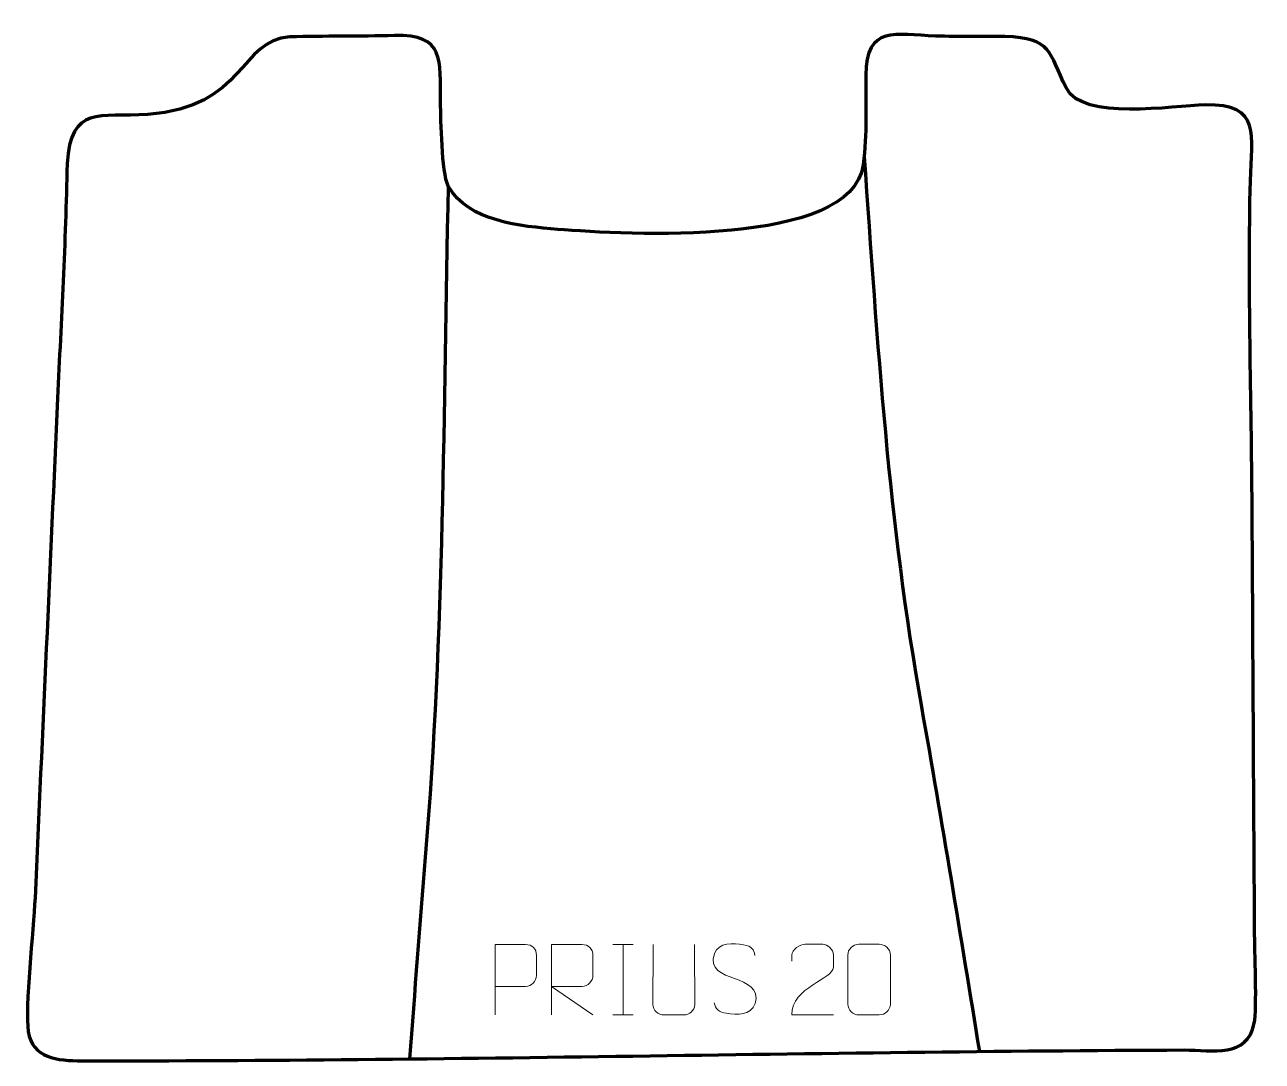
# Model space of a CAD drawing. Header units: millimetres. Extents: x -491 to -53, y 326 to 693.
import ezdxf

# ---------------------------------------------------------------- set-up
doc = ezdxf.new("R2010")
doc.units = ezdxf.units.MM
doc.header["$MEASUREMENT"] = 0
doc.layers.add('layer 2', color=7, linetype='Continuous')
doc.layers.add('layer 3', color=7, linetype='Continuous')

msp = doc.modelspace()

# ---------------------------------------------------------------- linework, layer by layer
at = {"layer": 'layer 2', "color": 142, "lineweight": 158}
for points in [[(-193.7654, 646.4403), (-189.0983, 580.2342), (-185.2012, 517.0788), (-173.488, 451.4915), (-173.488, 451.4915), (-166.2331, 410.8686), (-159.6288, 370.1312), (-152.9334, 329.4134)], [(-341.148, 635.8614), (-342.8892, 556.012), (-342.6264, 478.0526), (-349.2602, 398.2456), (-349.2602, 398.2456), (-351.24, 374.4278), (-353.0394, 350.5964), (-354.8085, 326.7622)]]:
    msp.add_open_spline(points, degree=3, knots=[0, 0, 0, 0, 0.33333333, 0.33333333, 0.33333333, 0.33333333, 1, 1, 1, 1], dxfattribs=at)
at = {"layer": 'layer 3', "color": 242, "lineweight": 158}
msp.add_open_spline([(-487.5398, 383.7217), (-484.8736, 442.7649), (-482.2079, 501.8082), (-479.5421, 560.8514), (-479.5421, 560.8514), (-478.2946, 588.4797), (-476.6637, 616.1219), (-476.1784, 643.7717), (-476.1784, 643.7717), (-474.7933, 664.854), (-464.8808, 660.0916), (-447.6481, 661.3195), (-447.6481, 661.3195), (-412.807, 663.8023), (-415.1858, 687.903), (-397.2531, 688.7477), (-397.2531, 688.7477), (-384.9377, 689.159), (-372.6192, 688.8874), (-360.1723, 689.2378), (-360.1723, 689.2378), (-342.2904, 689.7412), (-344.0419, 680.6571), (-343.8486, 665.6224), (-343.8486, 665.6224), (-343.732, 659.1396), (-343.486, 641.0718), (-341.148, 635.8614), (-341.148, 635.8614), (-333.8827, 623.3111), (-315.4307, 621.682), (-302.3248, 620.5899), (-302.3248, 620.5899), (-278.4591, 618.7668), (-198.2367, 614.0029), (-194.0906, 643.4618), (-194.0906, 643.4618), (-192.672, 655.1409), (-193.3006, 663.7454), (-193.2121, 675.1824), (-193.2121, 675.1824), (-193.0736, 693.0775), (-182.7275, 689.5178), (-168.4787, 689.0675), (-168.4787, 689.0675), (-159.9914, 688.7993), (-152.3218, 688.8711), (-143.877, 688.9319), (-143.877, 688.9319), (-127.1764, 688.2897), (-128.4225, 683.4745), (-122.1096, 670.5971), (-122.1096, 670.5971), (-116.4302, 659.0116), (-84.5759, 664.3969), (-72.9499, 664.6664), (-72.9499, 664.6664), (-52.7278, 665.1352), (-56.5261, 653.877), (-56.9268, 637.7877), (-56.9268, 637.7877), (-57.8749, 599.7339), (-56.5263, 560.3158), (-56.3071, 522.1337), (-56.3071, 522.1337), (-56.0206, 472.1732), (-55.7335, 422.2128), (-55.4467, 372.2523), (-55.4467, 372.2523), (-55.405, 365.435), (-54.5301, 344.4621), (-55.557, 339.3863), (-55.557, 339.3863), (-58.0779, 326.9259), (-70.3147, 329.971), (-80.3692, 329.9367), (-80.3692, 329.9367), (-211.7017, 329.4881), (-339.7925, 325.9451), (-470.8301, 326.1026), (-470.8301, 326.1026), (-479.5775, 326.1131), (-488.5379, 327.0748), (-489.9154, 336.4335), (-489.9154, 336.4335), (-491.1745, 344.9887), (-488.0448, 372.4127), (-487.5398, 383.7217)], degree=3, knots=[0, 0, 0, 0, 0.04347826, 0.04347826, 0.04347826, 0.04347826, 0.08695652, 0.08695652, 0.08695652, 0.08695652, 0.13043478, 0.13043478, 0.13043478, 0.13043478, 0.17391304, 0.17391304, 0.17391304, 0.17391304, 0.2173913, 0.2173913, 0.2173913, 0.2173913, 0.26086957, 0.26086957, 0.26086957, 0.26086957, 0.30434783, 0.30434783, 0.30434783, 0.30434783, 0.34782609, 0.34782609, 0.34782609, 0.34782609, 0.39130435, 0.39130435, 0.39130435, 0.39130435, 0.43478261, 0.43478261, 0.43478261, 0.43478261, 0.47826087, 0.47826087, 0.47826087, 0.47826087, 0.52173913, 0.52173913, 0.52173913, 0.52173913, 0.56521739, 0.56521739, 0.56521739, 0.56521739, 0.60869565, 0.60869565, 0.60869565, 0.60869565, 0.65217391, 0.65217391, 0.65217391, 0.65217391, 0.69565217, 0.69565217, 0.69565217, 0.69565217, 0.73913043, 0.73913043, 0.73913043, 0.73913043, 0.7826087, 0.7826087, 0.7826087, 0.7826087, 0.82608696, 0.82608696, 0.82608696, 0.82608696, 0.86956522, 0.86956522, 0.86956522, 0.86956522, 0.91304348, 0.91304348, 0.91304348, 0.91304348, 1, 1, 1, 1], dxfattribs=at)
at = {"layer": 'layer 3', "color": 250, "lineweight": 9}
for points, knots in [([(-324.5374, 342.3424), (-324.5374, 342.3424), (-324.5374, 367.296), (-324.5374, 367.296), (-324.5374, 367.296), (-320.9424, 367.296), (-317.3471, 367.296), (-313.7517, 367.296), (-313.7517, 367.296), (-311.4265, 367.2581), (-309.8691, 365.768), (-309.8733, 363.4019), (-309.8733, 363.4019), (-309.8737, 361.3662), (-309.8737, 358.3069), (-309.8733, 356.2709), (-309.8733, 356.2709), (-309.8798, 354.3955), (-311.692, 352.4536), (-313.7016, 352.4345), (-313.7016, 352.4345), (-313.7016, 352.4345), (-324.5374, 352.4345), (-324.5374, 352.4345)], [0, 0, 0, 0, 0.14285714, 0.14285714, 0.14285714, 0.14285714, 0.28571429, 0.28571429, 0.28571429, 0.28571429, 0.42857143, 0.42857143, 0.42857143, 0.42857143, 0.57142857, 0.57142857, 0.57142857, 0.57142857, 0.71428571, 0.71428571, 0.71428571, 0.71428571, 1, 1, 1, 1]), ([(-304.5373, 342.3424), (-304.5373, 342.3424), (-304.5373, 367.2959), (-304.5373, 367.2959), (-304.5373, 367.2959), (-300.9425, 367.2959), (-297.347, 367.2959), (-293.7518, 367.2959), (-293.7518, 367.2959), (-291.4265, 367.2582), (-289.8692, 365.7682), (-289.8733, 363.4018), (-289.8733, 363.4018), (-289.8737, 361.3663), (-289.8737, 358.3069), (-289.8733, 356.2709), (-289.8733, 356.2709), (-289.8798, 354.3954), (-291.6921, 352.4536), (-293.7016, 352.4345), (-293.7016, 352.4345), (-293.7016, 352.4345), (-304.5373, 352.4345), (-304.5373, 352.4345), (-304.5373, 352.4345), (-304.5373, 352.4345), (-289.8826, 342.3424), (-289.8826, 342.3424)], [0, 0, 0, 0, 0.125, 0.125, 0.125, 0.125, 0.25, 0.25, 0.25, 0.25, 0.375, 0.375, 0.375, 0.375, 0.5, 0.5, 0.5, 0.5, 0.625, 0.625, 0.625, 0.625, 0.75, 0.75, 0.75, 0.75, 1, 1, 1, 1]), ([(-253.8782, 367.3001), (-253.8786, 361.7606), (-253.7828, 351.5588), (-253.7824, 346.0184), (-253.7824, 346.0184), (-253.9222, 343.7789), (-255.5994, 342.3527), (-257.7471, 342.3422), (-257.7471, 342.3422), (-260.079, 342.3426), (-262.4109, 342.3426), (-264.7424, 342.3422), (-264.7424, 342.3422), (-266.6674, 342.2407), (-268.6395, 344.0572), (-268.6283, 346.0017), (-268.6283, 346.0017), (-268.628, 351.5636), (-268.5326, 361.739), (-268.533, 367.3001)], [0, 0, 0, 0, 0.16666667, 0.16666667, 0.16666667, 0.16666667, 0.33333333, 0.33333333, 0.33333333, 0.33333333, 0.5, 0.5, 0.5, 0.5, 0.66666667, 0.66666667, 0.66666667, 0.66666667, 1, 1, 1, 1]), ([(-239.6537, 355.2673), (-243.902, 356.7377), (-248.8101, 358.5335), (-246.805, 364.0538), (-246.805, 364.0538), (-245.3015, 368.1937), (-240.0879, 367.8052), (-236.4843, 367.2041), (-236.4843, 367.2041), (-233.6237, 366.7269), (-232.759, 365.5137), (-232.4484, 363.4296)], [0, 0, 0, 0, 0.25, 0.25, 0.25, 0.25, 0.5, 0.5, 0.5, 0.5, 1, 1, 1, 1]), ([(-204.6537, 342.3835), (-209.5681, 342.3838), (-214.4825, 342.3838), (-219.3966, 342.3835), (-219.3966, 342.3835), (-219.3966, 352.3158), (-204.7456, 354.957), (-204.6537, 359.2673), (-204.6537, 359.2673), (-204.654, 360.6914), (-204.654, 362.1151), (-204.6537, 363.5384), (-204.6537, 363.5384), (-204.6706, 365.6155), (-206.7934, 367.3403), (-208.4644, 367.3576), (-208.4644, 367.3576), (-210.5376, 367.3572), (-212.6105, 367.3572), (-214.6829, 367.3576), (-214.6829, 367.3576), (-216.505, 367.3741), (-219.3297, 365.582), (-219.3966, 363.4884), (-219.3966, 363.4884), (-219.3966, 363.4884), (-219.3966, 361.4336), (-219.3966, 361.4336)], [0, 0, 0, 0, 0.125, 0.125, 0.125, 0.125, 0.25, 0.25, 0.25, 0.25, 0.375, 0.375, 0.375, 0.375, 0.5, 0.5, 0.5, 0.5, 0.625, 0.625, 0.625, 0.625, 0.75, 0.75, 0.75, 0.75, 1, 1, 1, 1]), ([(-195.6058, 367.3699), (-193.2397, 367.3699), (-190.8732, 367.3699), (-188.5067, 367.3699), (-188.5067, 367.3699), (-186.5262, 367.4055), (-184.5002, 365.9112), (-184.4731, 363.4691), (-184.4731, 363.4691), (-184.4735, 357.7117), (-184.4735, 351.9539), (-184.4731, 346.1957), (-184.4731, 346.1957), (-184.6152, 343.8681), (-186.3216, 342.3858), (-188.5067, 342.375), (-188.5067, 342.375), (-190.8791, 342.3754), (-193.2515, 342.3754), (-195.6235, 342.375), (-195.6235, 342.375), (-197.582, 342.2694), (-199.5884, 344.1573), (-199.577, 346.1783), (-199.577, 346.1783), (-199.5766, 351.9589), (-199.5766, 357.7392), (-199.577, 363.519), (-199.577, 363.519), (-199.5727, 365.661), (-197.7956, 367.3835), (-195.6058, 367.3699)], [0, 0, 0, 0, 0.11111111, 0.11111111, 0.11111111, 0.11111111, 0.22222222, 0.22222222, 0.22222222, 0.22222222, 0.33333333, 0.33333333, 0.33333333, 0.33333333, 0.44444444, 0.44444444, 0.44444444, 0.44444444, 0.55555556, 0.55555556, 0.55555556, 0.55555556, 0.66666667, 0.66666667, 0.66666667, 0.66666667, 0.77777778, 0.77777778, 0.77777778, 0.77777778, 1, 1, 1, 1]), ([(-239.6537, 355.2672), (-235.6351, 353.6205), (-230.6056, 351.7322), (-232.4396, 346.3719), (-232.4396, 346.3719), (-233.8994, 342.1055), (-238.8102, 342.3622), (-242.5363, 342.9169), (-242.5363, 342.9169), (-245.2863, 343.3267), (-246.5072, 344.5402), (-246.8852, 346.6524)], [0, 0, 0, 0, 0.25, 0.25, 0.25, 0.25, 0.5, 0.5, 0.5, 0.5, 1, 1, 1, 1])]:
    msp.add_open_spline(points, degree=3, knots=knots, dxfattribs=at)
for points in [[(-282.7894, 367.2959), (-282.7894, 367.2959), (-275.6213, 367.2959), (-275.6213, 367.2959)], [(-279.2054, 367.2959), (-279.2054, 367.2959), (-279.2054, 342.3424), (-279.2054, 342.3424)], [(-282.7894, 342.3424), (-282.7894, 342.3424), (-275.6213, 342.3424), (-275.6213, 342.3424)]]:
    msp.add_open_spline(points, degree=3, dxfattribs=at)

doc.saveas('drawing.dxf')
